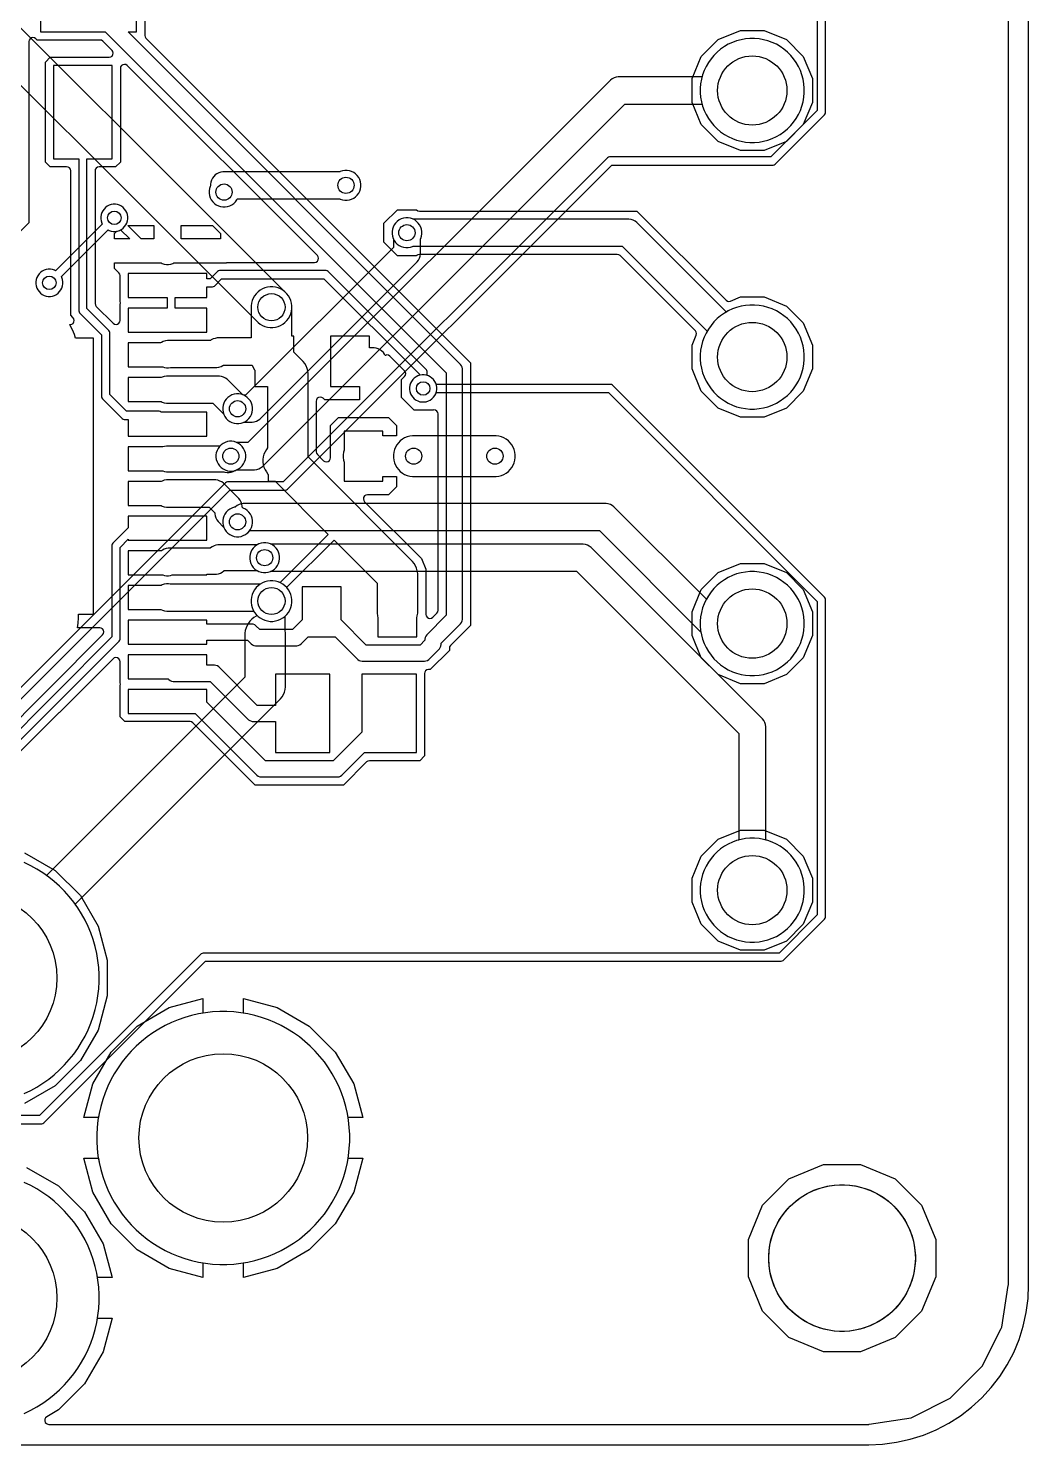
# Model space of a CAD drawing. Header units: millimetres. Extents: x 0 to 65, y 0 to 56.
# Drawn here: x 46.24 to 65, y 0 to 26.57 of the extents above; entities that cross this region are included whole.
import ezdxf

# ---------------------------------------------------------------- set-up
doc = ezdxf.new("R2010")
doc.units = ezdxf.units.MM

msp = doc.modelspace()

# ---------------------------------------------------------------- linework, layer by layer
at = {"layer": '16_copper'}
for points in [[(61.036, 40.812), (61.036, 25.025), (60.166, 24.155), (57.14, 24.155), (57.121, 24.15), (57.103, 24.14), (51.022, 18.059), (49.977, 18.059), (49.958, 18.054), (49.94, 18.044), (39.741, 7.845)], [(39.849, 7.737), (50.019, 17.907), (51.064, 17.907), (51.083, 17.912), (51.101, 17.922), (57.182, 24.003), (60.208, 24.003), (60.227, 24.008), (60.245, 24.018), (61.173, 24.947), (61.183, 24.964), (61.189, 24.984), (61.189, 40.853)], [(43.401, 28.196), (50.548, 21.049), (50.588, 21.019), (50.631, 20.994), (50.677, 20.974), (50.726, 20.962), (50.775, 20.955), (50.825, 20.955), (50.874, 20.962), (50.923, 20.974), (50.969, 20.994), (51.012, 21.019), (51.052, 21.049), (51.087, 21.084), (51.117, 21.124), (51.142, 21.167), (51.162, 21.213), (51.174, 21.262), (51.181, 21.311), (51.181, 21.361), (51.174, 21.41), (51.162, 21.459), (51.142, 21.505), (51.117, 21.548), (51.087, 21.588), (44.227, 28.448)], [(44.837, 6.02), (46.492, 6.02), (46.511, 6.025), (46.529, 6.035), (49.562, 9.068), (60.36, 9.068), (60.38, 9.073), (60.397, 9.083), (61.173, 9.859), (61.183, 9.877), (61.189, 9.896), (61.189, 15.86), (61.183, 15.879), (61.173, 15.896), (57.197, 19.873), (57.179, 19.883), (57.16, 19.888), (53.887, 19.888), (53.88, 19.91), (53.862, 19.945), (53.839, 19.977), (53.81, 20.006), (53.778, 20.029), (53.742, 20.047), (53.704, 20.06), (53.665, 20.066), (53.625, 20.066), (53.585, 20.06), (53.547, 20.047), (53.512, 20.029), (53.479, 20.006), (53.451, 19.977), (53.428, 19.945), (53.409, 19.91), (53.397, 19.871), (53.391, 19.832), (53.391, 19.792), (53.397, 19.753), (53.409, 19.714), (53.428, 19.679), (53.451, 19.647), (53.479, 19.618), (53.512, 19.595), (53.547, 19.577), (53.585, 19.564), (53.625, 19.558), (53.665, 19.558), (53.704, 19.564), (53.742, 19.577), (53.778, 19.595), (53.81, 19.618), (53.839, 19.647), (53.862, 19.679), (53.88, 19.714), (53.887, 19.736), (57.118, 19.736), (61.036, 15.818), (61.036, 9.938), (60.319, 9.22), (49.52, 9.22), (49.501, 9.215), (49.483, 9.205), (46.45, 6.172), (44.796, 6.172)], [(46.165, 6.587), (46.285, 6.645), (46.401, 6.709), (46.514, 6.78), (46.623, 6.857), (46.727, 6.94), (46.826, 7.029), (46.92, 7.123), (47.009, 7.222), (47.092, 7.326), (47.169, 7.434), (47.239, 7.547), (47.304, 7.664), (47.362, 7.783), (47.412, 7.906), (47.456, 8.032), (47.493, 8.16), (47.523, 8.29), (47.545, 8.421), (47.56, 8.553), (47.568, 8.686), (47.568, 8.819), (47.56, 8.952), (47.545, 9.084), (47.523, 9.215), (47.493, 9.345), (47.456, 9.473), (47.412, 9.599), (47.362, 9.722), (47.304, 9.841), (47.239, 9.958), (47.169, 10.071), (47.121, 10.138), (50.971, 13.989), (51.002, 14.029), (51.027, 14.072), (51.046, 14.118), (51.059, 14.166), (51.065, 14.216), (51.065, 15.221), (51.059, 15.27), (51.054, 15.289), (51.054, 15.292), (51.054, 15.539), (51.087, 15.572), (51.117, 15.612), (51.142, 15.655), (51.162, 15.701), (51.174, 15.75), (51.181, 15.799), (51.181, 15.849), (51.174, 15.899), (51.162, 15.947), (51.142, 15.993), (51.117, 16.036), (51.087, 16.076), (51.052, 16.111), (51.012, 16.142), (50.969, 16.167), (50.923, 16.186), (50.874, 16.199), (50.825, 16.205), (50.775, 16.205), (50.726, 16.199), (50.677, 16.186), (50.631, 16.167), (50.588, 16.142), (50.548, 16.111), (50.513, 16.076), (50.483, 16.036), (50.458, 15.993), (50.438, 15.947), (50.426, 15.899), (50.419, 15.849), (50.419, 15.799), (50.426, 15.75), (50.438, 15.701), (50.458, 15.655), (50.483, 15.612), (50.513, 15.572), (50.538, 15.548), (50.515, 15.538), (50.472, 15.513), (50.432, 15.483), (50.397, 15.448), (50.367, 15.408), (50.342, 15.365), (50.323, 15.319), (50.31, 15.27), (50.303, 15.221), (50.303, 14.398), (46.582, 10.677), (46.514, 10.725), (46.401, 10.796), (46.285, 10.86), (46.165, 10.918)], [(46.165, 0.587), (46.285, 0.645), (46.401, 0.709), (46.514, 0.78), (46.623, 0.857), (46.727, 0.94), (46.826, 1.029), (46.92, 1.123), (47.009, 1.222), (47.092, 1.326), (47.169, 1.434), (47.239, 1.547), (47.304, 1.664), (47.362, 1.783), (47.412, 1.906), (47.456, 2.032), (47.493, 2.16), (47.523, 2.29), (47.545, 2.421), (47.56, 2.553), (47.568, 2.686), (47.568, 2.819), (47.56, 2.952), (47.545, 3.084), (47.523, 3.215), (47.493, 3.345), (47.456, 3.473), (47.412, 3.599), (47.362, 3.722), (47.304, 3.841), (47.239, 3.958), (47.169, 4.071), (47.092, 4.179), (47.009, 4.283), (46.92, 4.382), (46.826, 4.476), (46.727, 4.565), (46.623, 4.648), (46.514, 4.725), (46.401, 4.796), (46.285, 4.86), (46.165, 4.918)]]:
    msp.add_lwpolyline(points, dxfattribs=at)
for points in [[(50.561, 18.307), (50.597, 18.325), (50.629, 18.348), (57.428, 25.147), (58.876, 25.147), (58.886, 25.108), (58.915, 25.028), (58.951, 24.95), (58.994, 24.877), (59.043, 24.807), (59.097, 24.742), (59.158, 24.681), (59.223, 24.627), (59.293, 24.578), (59.366, 24.535), (59.444, 24.499), (59.524, 24.47), (59.606, 24.448), (59.69, 24.433), (59.774, 24.426), (59.86, 24.426), (59.944, 24.433), (60.028, 24.448), (60.11, 24.47), (60.19, 24.499), (60.268, 24.535), (60.341, 24.578), (60.411, 24.627), (60.476, 24.681), (60.537, 24.742), (60.591, 24.807), (60.64, 24.877), (60.683, 24.95), (60.719, 25.028), (60.748, 25.108), (60.77, 25.19), (60.785, 25.274), (60.792, 25.358), (60.792, 25.444), (60.785, 25.528), (60.77, 25.612), (60.748, 25.694), (60.719, 25.774), (60.683, 25.852), (60.64, 25.925), (60.591, 25.995), (60.537, 26.06), (60.476, 26.121), (60.411, 26.175), (60.341, 26.224), (60.268, 26.267), (60.19, 26.303), (60.11, 26.332), (60.028, 26.354), (59.944, 26.369), (59.86, 26.376), (59.774, 26.376), (59.69, 26.369), (59.606, 26.354), (59.524, 26.332), (59.444, 26.303), (59.366, 26.267), (59.293, 26.224), (59.223, 26.175), (59.158, 26.121), (59.097, 26.06), (59.043, 25.995), (58.994, 25.925), (58.951, 25.852), (58.915, 25.774), (58.886, 25.694), (58.876, 25.655), (57.303, 25.655), (57.263, 25.649), (57.225, 25.636), (57.19, 25.618), (57.157, 25.595), (50.359, 18.796), (50.155, 18.796), (50.145, 18.801), (50.103, 18.815), (50.06, 18.821), (50.016, 18.821), (49.973, 18.815), (49.931, 18.801), (49.892, 18.781), (49.856, 18.755), (49.825, 18.724), (49.799, 18.688), (49.779, 18.649), (49.765, 18.607), (49.759, 18.564), (49.759, 18.52), (49.765, 18.477), (49.779, 18.435), (49.799, 18.396), (49.825, 18.36), (49.856, 18.329), (49.892, 18.303), (49.931, 18.283), (49.973, 18.269), (50.016, 18.263), (50.06, 18.263), (50.103, 18.269), (50.145, 18.283), (50.155, 18.288), (50.484, 18.288), (50.523, 18.294)], [(49.976, 23.222), (50.018, 23.236), (50.057, 23.256), (50.093, 23.282), (50.124, 23.313), (50.15, 23.349), (50.16, 23.368), (52.08, 23.368), (52.09, 23.363), (52.132, 23.349), (52.175, 23.343), (52.219, 23.343), (52.262, 23.349), (52.304, 23.363), (52.343, 23.383), (52.379, 23.409), (52.41, 23.44), (52.436, 23.476), (52.456, 23.515), (52.47, 23.557), (52.476, 23.6), (52.476, 23.644), (52.47, 23.687), (52.456, 23.729), (52.436, 23.768), (52.41, 23.804), (52.379, 23.835), (52.343, 23.861), (52.304, 23.881), (52.262, 23.895), (52.219, 23.901), (52.175, 23.901), (52.132, 23.895), (52.09, 23.881), (52.08, 23.876), (49.891, 23.876), (49.852, 23.87), (49.813, 23.857), (49.778, 23.839), (49.746, 23.816), (49.717, 23.787), (49.694, 23.755), (49.676, 23.72), (49.663, 23.681), (49.657, 23.642), (49.657, 23.612), (49.652, 23.602), (49.638, 23.56), (49.632, 23.517), (49.632, 23.473), (49.638, 23.43), (49.652, 23.388), (49.672, 23.349), (49.698, 23.313), (49.729, 23.282), (49.765, 23.256), (49.804, 23.236), (49.846, 23.222), (49.889, 23.216), (49.933, 23.216)], [(46.694, 21.545), (46.732, 21.558), (46.768, 21.576), (46.8, 21.599), (46.828, 21.628), (46.852, 21.66), (46.87, 21.696), (46.882, 21.734), (46.888, 21.773), (46.888, 21.813), (46.882, 21.853), (46.87, 21.891), (46.86, 21.911), (47.736, 22.787), (47.756, 22.777), (47.794, 22.765), (47.834, 22.758), (47.874, 22.758), (47.913, 22.765), (47.951, 22.777), (47.987, 22.795), (48.019, 22.819), (48.047, 22.847), (48.071, 22.879), (48.089, 22.915), (48.101, 22.953), (48.108, 22.992), (48.108, 23.032), (48.101, 23.072), (48.089, 23.11), (48.071, 23.146), (48.047, 23.178), (48.019, 23.206), (47.987, 23.23), (47.951, 23.248), (47.913, 23.26), (47.874, 23.266), (47.834, 23.266), (47.794, 23.26), (47.756, 23.248), (47.72, 23.23), (47.688, 23.206), (47.66, 23.178), (47.636, 23.146), (47.618, 23.11), (47.606, 23.072), (47.6, 23.032), (47.6, 22.992), (47.606, 22.953), (47.618, 22.915), (47.628, 22.895), (46.752, 22.018), (46.732, 22.029), (46.694, 22.041), (46.654, 22.047), (46.614, 22.047), (46.575, 22.041), (46.537, 22.029), (46.501, 22.01), (46.469, 21.987), (46.441, 21.959), (46.417, 21.926), (46.399, 21.891), (46.387, 21.853), (46.38, 21.813), (46.38, 21.773), (46.387, 21.734), (46.399, 21.696), (46.417, 21.66), (46.441, 21.628), (46.469, 21.599), (46.501, 21.576), (46.537, 21.558), (46.575, 21.545), (46.614, 21.539), (46.654, 21.539)], [(50.517, 19.196), (50.552, 19.214), (50.584, 19.237), (53.534, 22.187), (53.557, 22.219), (53.575, 22.254), (53.588, 22.293), (53.594, 22.332), (53.594, 22.616), (53.599, 22.626), (53.613, 22.668), (53.619, 22.711), (53.619, 22.755), (53.613, 22.798), (53.599, 22.84), (53.579, 22.879), (53.553, 22.915), (53.522, 22.946), (53.486, 22.972), (53.447, 22.992), (53.405, 23.006), (53.362, 23.012), (53.318, 23.012), (53.275, 23.006), (53.233, 22.992), (53.194, 22.972), (53.158, 22.946), (53.127, 22.915), (53.101, 22.879), (53.081, 22.84), (53.067, 22.798), (53.061, 22.755), (53.061, 22.711), (53.067, 22.668), (53.081, 22.626), (53.086, 22.616), (53.086, 22.457), (50.314, 19.685), (50.282, 19.685), (50.272, 19.69), (50.23, 19.704), (50.187, 19.71), (50.143, 19.71), (50.1, 19.704), (50.058, 19.69), (50.019, 19.67), (49.983, 19.644), (49.952, 19.613), (49.926, 19.577), (49.906, 19.538), (49.892, 19.496), (49.886, 19.453), (49.886, 19.409), (49.892, 19.366), (49.906, 19.324), (49.926, 19.285), (49.952, 19.249), (49.983, 19.218), (50.019, 19.192), (50.058, 19.172), (50.1, 19.158), (50.143, 19.152), (50.187, 19.152), (50.23, 19.158), (50.272, 19.172), (50.282, 19.177), (50.439, 19.177), (50.478, 19.183)], [(59.944, 19.433), (60.028, 19.448), (60.11, 19.47), (60.19, 19.499), (60.268, 19.535), (60.341, 19.578), (60.411, 19.627), (60.476, 19.681), (60.537, 19.742), (60.591, 19.807), (60.64, 19.877), (60.683, 19.95), (60.719, 20.028), (60.748, 20.108), (60.77, 20.19), (60.785, 20.274), (60.792, 20.358), (60.792, 20.444), (60.785, 20.528), (60.77, 20.612), (60.748, 20.694), (60.719, 20.774), (60.683, 20.852), (60.64, 20.925), (60.591, 20.995), (60.537, 21.06), (60.476, 21.121), (60.411, 21.175), (60.341, 21.224), (60.268, 21.267), (60.19, 21.303), (60.11, 21.332), (60.028, 21.354), (59.944, 21.369), (59.86, 21.376), (59.774, 21.376), (59.69, 21.369), (59.606, 21.354), (59.524, 21.332), (59.444, 21.303), (59.366, 21.267), (59.293, 21.224), (59.223, 21.175), (59.158, 21.121), (59.097, 21.06), (59.043, 20.995), (58.994, 20.925), (58.951, 20.852), (58.915, 20.774), (58.886, 20.694), (58.864, 20.612), (58.849, 20.528), (58.842, 20.444), (58.842, 20.358), (58.849, 20.274), (58.864, 20.19), (58.886, 20.108), (58.915, 20.028), (58.951, 19.95), (58.994, 19.877), (59.043, 19.807), (59.097, 19.742), (59.158, 19.681), (59.223, 19.627), (59.293, 19.578), (59.366, 19.535), (59.444, 19.499), (59.524, 19.47), (59.606, 19.448), (59.69, 19.433), (59.774, 19.426), (59.86, 19.426)], [(55.065, 18.168), (55.114, 18.18), (55.16, 18.2), (55.203, 18.225), (55.243, 18.255), (55.278, 18.29), (55.308, 18.33), (55.333, 18.373), (55.353, 18.419), (55.365, 18.468), (55.372, 18.517), (55.372, 18.567), (55.365, 18.616), (55.353, 18.665), (55.333, 18.711), (55.308, 18.754), (55.278, 18.794), (55.243, 18.829), (55.203, 18.859), (55.16, 18.884), (55.114, 18.904), (55.065, 18.916), (55.016, 18.923), (53.442, 18.923), (53.393, 18.916), (53.344, 18.904), (53.298, 18.884), (53.255, 18.859), (53.215, 18.829), (53.18, 18.794), (53.15, 18.754), (53.125, 18.711), (53.105, 18.665), (53.093, 18.616), (53.086, 18.567), (53.086, 18.517), (53.093, 18.468), (53.105, 18.419), (53.125, 18.373), (53.15, 18.33), (53.18, 18.29), (53.215, 18.255), (53.255, 18.225), (53.298, 18.2), (53.344, 18.18), (53.393, 18.168), (53.442, 18.161), (55.016, 18.161)], [(57.19, 17.616), (57.155, 17.634), (57.116, 17.647), (57.077, 17.653), (50.272, 17.653), (50.233, 17.647), (50.194, 17.634), (50.159, 17.616), (50.127, 17.593), (50.12, 17.586), (50.1, 17.583), (50.058, 17.569), (50.019, 17.549), (49.983, 17.523), (49.952, 17.492), (49.926, 17.457), (49.906, 17.417), (49.892, 17.376), (49.886, 17.332), (49.886, 17.288), (49.892, 17.245), (49.906, 17.203), (49.926, 17.164), (49.952, 17.128), (49.983, 17.097), (50.019, 17.071), (50.058, 17.051), (50.1, 17.038), (50.143, 17.031), (50.187, 17.031), (50.23, 17.038), (50.272, 17.051), (50.311, 17.071), (50.347, 17.097), (50.361, 17.111), (50.369, 17.116), (50.397, 17.145), (56.952, 17.145), (58.855, 15.242), (58.864, 15.19), (58.886, 15.108), (58.915, 15.028), (58.951, 14.95), (58.994, 14.877), (59.043, 14.807), (59.097, 14.742), (59.158, 14.681), (59.223, 14.627), (59.293, 14.578), (59.366, 14.535), (59.444, 14.499), (59.524, 14.47), (59.606, 14.448), (59.69, 14.433), (59.774, 14.426), (59.86, 14.426), (59.944, 14.433), (60.028, 14.448), (60.11, 14.47), (60.19, 14.499), (60.268, 14.535), (60.341, 14.578), (60.411, 14.627), (60.476, 14.681), (60.537, 14.742), (60.591, 14.807), (60.64, 14.877), (60.683, 14.95), (60.719, 15.028), (60.748, 15.108), (60.77, 15.19), (60.785, 15.274), (60.792, 15.358), (60.792, 15.444), (60.785, 15.528), (60.77, 15.612), (60.748, 15.694), (60.719, 15.774), (60.683, 15.852), (60.64, 15.925), (60.591, 15.995), (60.537, 16.06), (60.476, 16.121), (60.411, 16.175), (60.341, 16.224), (60.268, 16.267), (60.19, 16.303), (60.11, 16.332), (60.028, 16.354), (59.944, 16.369), (59.86, 16.376), (59.774, 16.376), (59.69, 16.369), (59.606, 16.354), (59.524, 16.332), (59.444, 16.303), (59.366, 16.267), (59.293, 16.224), (59.223, 16.175), (59.158, 16.121), (59.097, 16.06), (59.043, 15.995), (58.994, 15.925), (58.956, 15.859), (57.222, 17.593)], [(60.065, 13.507), (60.052, 13.545), (60.034, 13.581), (60.011, 13.613), (56.793, 16.831), (56.761, 16.854), (56.725, 16.872), (56.687, 16.885), (56.647, 16.891), (50.79, 16.891), (50.78, 16.896), (50.738, 16.91), (50.695, 16.916), (50.651, 16.916), (50.608, 16.91), (50.566, 16.896), (50.527, 16.876), (50.491, 16.85), (50.46, 16.819), (50.434, 16.783), (50.414, 16.744), (50.4, 16.702), (50.394, 16.659), (50.394, 16.615), (50.4, 16.572), (50.414, 16.53), (50.434, 16.491), (50.46, 16.455), (50.491, 16.424), (50.527, 16.398), (50.566, 16.378), (50.608, 16.364), (50.651, 16.358), (50.695, 16.358), (50.738, 16.364), (50.78, 16.378), (50.79, 16.383), (56.522, 16.383), (59.563, 13.342), (59.563, 11.342), (59.524, 11.332), (59.444, 11.303), (59.366, 11.267), (59.293, 11.224), (59.223, 11.175), (59.158, 11.121), (59.097, 11.06), (59.043, 10.995), (58.994, 10.925), (58.951, 10.852), (58.915, 10.774), (58.886, 10.694), (58.864, 10.612), (58.849, 10.528), (58.842, 10.444), (58.842, 10.358), (58.849, 10.274), (58.864, 10.19), (58.886, 10.108), (58.915, 10.028), (58.951, 9.95), (58.994, 9.877), (59.043, 9.807), (59.097, 9.742), (59.158, 9.681), (59.223, 9.627), (59.293, 9.578), (59.366, 9.535), (59.444, 9.499), (59.524, 9.47), (59.606, 9.448), (59.69, 9.433), (59.774, 9.426), (59.86, 9.426), (59.944, 9.433), (60.028, 9.448), (60.11, 9.47), (60.19, 9.499), (60.268, 9.535), (60.341, 9.578), (60.411, 9.627), (60.476, 9.681), (60.537, 9.742), (60.591, 9.807), (60.64, 9.877), (60.683, 9.95), (60.719, 10.028), (60.748, 10.108), (60.77, 10.19), (60.785, 10.274), (60.792, 10.358), (60.792, 10.444), (60.785, 10.528), (60.77, 10.612), (60.748, 10.694), (60.719, 10.774), (60.683, 10.852), (60.64, 10.925), (60.591, 10.995), (60.537, 11.06), (60.476, 11.121), (60.411, 11.175), (60.341, 11.224), (60.268, 11.267), (60.19, 11.303), (60.11, 11.332), (60.071, 11.342), (60.071, 13.467)], [(50.095, 3.388), (50.228, 3.403), (50.359, 3.426), (50.489, 3.455), (50.616, 3.492), (50.742, 3.536), (50.865, 3.587), (50.985, 3.645), (51.101, 3.709), (51.214, 3.78), (51.323, 3.857), (51.427, 3.94), (51.526, 4.029), (51.62, 4.123), (51.709, 4.222), (51.792, 4.326), (51.869, 4.434), (51.939, 4.547), (52.004, 4.664), (52.062, 4.783), (52.112, 4.906), (52.156, 5.032), (52.193, 5.16), (52.223, 5.29), (52.245, 5.421), (52.26, 5.553), (52.268, 5.686), (52.268, 5.819), (52.26, 5.952), (52.245, 6.084), (52.223, 6.215), (52.193, 6.345), (52.156, 6.473), (52.112, 6.599), (52.062, 6.722), (52.004, 6.841), (51.939, 6.958), (51.869, 7.071), (51.792, 7.179), (51.709, 7.283), (51.62, 7.382), (51.526, 7.476), (51.427, 7.565), (51.323, 7.648), (51.214, 7.725), (51.101, 7.796), (50.985, 7.86), (50.865, 7.918), (50.742, 7.969), (50.616, 8.013), (50.489, 8.05), (50.359, 8.079), (50.228, 8.102), (50.095, 8.117), (49.963, 8.124), (49.829, 8.124), (49.697, 8.117), (49.564, 8.102), (49.433, 8.079), (49.303, 8.05), (49.176, 8.013), (49.05, 7.969), (48.927, 7.918), (48.807, 7.86), (48.691, 7.796), (48.578, 7.725), (48.469, 7.648), (48.365, 7.565), (48.266, 7.476), (48.172, 7.382), (48.083, 7.283), (48, 7.179), (47.923, 7.071), (47.853, 6.958), (47.788, 6.841), (47.73, 6.722), (47.68, 6.599), (47.636, 6.473), (47.599, 6.345), (47.569, 6.215), (47.547, 6.084), (47.532, 5.952), (47.525, 5.819), (47.525, 5.686), (47.532, 5.553), (47.547, 5.421), (47.569, 5.29), (47.599, 5.16), (47.636, 5.032), (47.68, 4.906), (47.73, 4.783), (47.788, 4.664), (47.853, 4.547), (47.923, 4.434), (48, 4.326), (48.083, 4.222), (48.172, 4.123), (48.266, 4.029), (48.365, 3.94), (48.469, 3.857), (48.578, 3.78), (48.691, 3.709), (48.807, 3.645), (48.927, 3.587), (49.05, 3.536), (49.176, 3.492), (49.303, 3.455), (49.433, 3.426), (49.564, 3.403), (49.697, 3.388), (49.829, 3.381), (49.963, 3.381)]]:
    msp.add_lwpolyline(points, close=True, dxfattribs=at)
at = {"layer": '1_copper'}
for points in [[(46.165, 0.587), (46.285, 0.645), (46.401, 0.709), (46.514, 0.78), (46.623, 0.857), (46.727, 0.94), (46.826, 1.029), (46.92, 1.123), (47.009, 1.222), (47.092, 1.326), (47.169, 1.434), (47.239, 1.547), (47.304, 1.664), (47.362, 1.783), (47.412, 1.906), (47.456, 2.032), (47.493, 2.16), (47.523, 2.29), (47.537, 2.372), (47.812, 2.372), (47.643, 1.739), (47.297, 1.14), (46.808, 0.652), (46.586, 0.523), (46.563, 0.503), (46.55, 0.476), (46.549, 0.445), (46.559, 0.417), (46.58, 0.395), (46.608, 0.383), (46.624, 0.381), (62, 0.381), (62.012, 0.382), (62.798, 0.506), (62.82, 0.514), (63.529, 0.875), (63.549, 0.889), (64.111, 1.451), (64.125, 1.471), (64.486, 2.18), (64.494, 2.202), (64.618, 2.988), (64.619, 3), (64.619, 53)], [(48.423, 27.613), (48.423, 26.435), (48.429, 26.405), (48.446, 26.381), (54.534, 20.293), (54.534, 15.368), (54.158, 14.992), (54.141, 14.967), (54.136, 14.938), (54.136, 14.898), (53.779, 14.541), (53.746, 14.541), (53.716, 14.535), (53.691, 14.518), (53.675, 14.493), (53.669, 14.465), (53.669, 12.918), (53.58, 12.829), (52.638, 12.829), (52.609, 12.823), (52.584, 12.806), (52.15, 12.371), (50.497, 12.371), (49.328, 13.541), (49.302, 13.558), (49.274, 13.564), (48.05, 13.564), (47.961, 13.653), (47.961, 14.239), (47.966, 14.267), (47.961, 14.291), (47.961, 14.687), (47.955, 14.717), (47.937, 14.742), (47.912, 14.758), (47.882, 14.764), (47.852, 14.757), (47.831, 14.741), (45.815, 12.725)], [(46.471, 27.55), (46.471, 26.5), (47.68, 26.5), (54.077, 20.104), (54.077, 15.557), (53.712, 15.193), (53.696, 15.168), (53.684, 15.14), (53.678, 15.111), (53.678, 15.088), (53.589, 14.999), (52.579, 14.999), (52.106, 15.472), (52.106, 16.091), (51.376, 16.091), (51.376, 15.472), (51.195, 15.291), (50.579, 15.291), (50.51, 15.359), (50.486, 15.376), (50.458, 15.388), (50.428, 15.393), (49.588, 15.393), (49.588, 15.466), (48.113, 15.466), (48.113, 15.016), (49.588, 15.016), (49.588, 15.089), (50.35, 15.089), (50.419, 15.02), (50.444, 15.003), (50.471, 14.992), (50.501, 14.986), (51.273, 14.986), (51.303, 14.992), (51.331, 15.003), (51.356, 15.02), (51.487, 15.151), (51.995, 15.151), (52.419, 14.728), (52.444, 14.711), (52.471, 14.7), (52.501, 14.694), (53.667, 14.694), (53.697, 14.7), (53.724, 14.711), (53.749, 14.728), (53.949, 14.928), (53.966, 14.953), (53.977, 14.98), (53.983, 15.01), (53.983, 15.033), (54.347, 15.397), (54.364, 15.422), (54.376, 15.45), (54.381, 15.479), (54.381, 20.182), (54.376, 20.211), (54.364, 20.239), (54.347, 20.264), (48.112, 26.5), (48.271, 26.5), (48.271, 27.55)], [(45.648, 13.205), (47.633, 15.191), (47.65, 15.216), (47.656, 15.245), (47.656, 15.246), (47.65, 15.276), (47.633, 15.301), (47.607, 15.317), (47.58, 15.322), (47.161, 15.322), (47.175, 15.41), (47.183, 15.51), (47.183, 15.576), (47.463, 15.576), (47.463, 20.756), (47.126, 20.756), (47.105, 20.821), (47.067, 20.914), (47.021, 21.003), (47.017, 21.01), (47.025, 21.01), (47.054, 21.016), (47.079, 21.033), (47.096, 21.059), (47.101, 21.089), (47.094, 21.118), (47.078, 21.14), (47.035, 21.184), (47.035, 23.893), (47.029, 23.923), (47.012, 23.948), (46.986, 23.964), (46.959, 23.969), (46.65, 23.969), (46.561, 24.058), (46.561, 25.935), (46.65, 26.024), (47.757, 26.024), (47.787, 26.03), (47.812, 26.047), (47.828, 26.073), (47.833, 26.103), (47.826, 26.132), (47.811, 26.154), (47.64, 26.325), (47.614, 26.342), (47.586, 26.348), (46.408, 26.348), (46.383, 26.372), (46.358, 26.389), (46.328, 26.394), (46.299, 26.388), (46.274, 26.37), (46.258, 26.344), (46.253, 26.318), (46.253, 22.918), (44.476, 21.14)], [(45.767, 12.893), (47.945, 15.072), (47.955, 15.089), (47.961, 15.108), (47.961, 16.829), (48.113, 16.982), (48.113, 16.966), (49.588, 16.966), (49.588, 17.416), (48.113, 17.416), (48.113, 17.197), (47.823, 16.907), (47.813, 16.89), (47.808, 16.871), (47.808, 15.15), (45.688, 13.03)], [(46.165, 6.587), (46.285, 6.645), (46.401, 6.709), (46.514, 6.78), (46.623, 6.857), (46.727, 6.94), (46.826, 7.029), (46.92, 7.123), (47.009, 7.222), (47.092, 7.326), (47.169, 7.434), (47.239, 7.547), (47.304, 7.664), (47.362, 7.783), (47.412, 7.906), (47.456, 8.032), (47.493, 8.16), (47.523, 8.29), (47.545, 8.421), (47.56, 8.553), (47.568, 8.686), (47.568, 8.819), (47.56, 8.952), (47.545, 9.084), (47.523, 9.215), (47.493, 9.345), (47.456, 9.473), (47.412, 9.599), (47.362, 9.722), (47.304, 9.841), (47.239, 9.958), (47.169, 10.071), (47.092, 10.179), (47.009, 10.283), (46.92, 10.382), (46.826, 10.476), (46.727, 10.565), (46.623, 10.648), (46.514, 10.725), (46.401, 10.796), (46.285, 10.86), (46.165, 10.918)], [(46.17, 11.104), (46.746, 10.772), (47.216, 10.302), (47.548, 9.727), (47.72, 9.085), (47.72, 8.42), (47.548, 7.778), (47.216, 7.203), (46.746, 6.733), (46.17, 6.401)], [(46.209, 5.199), (46.808, 4.853), (47.297, 4.365), (47.643, 3.766), (47.812, 3.134), (47.537, 3.134), (47.523, 3.215), (47.493, 3.345), (47.456, 3.473), (47.412, 3.599), (47.362, 3.722), (47.304, 3.841), (47.239, 3.958), (47.169, 4.071), (47.092, 4.179), (47.009, 4.283), (46.92, 4.382), (46.826, 4.476), (46.727, 4.565), (46.623, 4.648), (46.514, 4.725), (46.401, 4.796), (46.285, 4.86), (46.165, 4.918)]]:
    msp.add_lwpolyline(points, dxfattribs=at)
for points in [[(59.593, 24.274), (59.178, 24.445), (58.861, 24.762), (58.69, 25.177), (58.69, 25.625), (58.861, 26.04), (59.178, 26.357), (59.593, 26.528), (60.041, 26.528), (60.456, 26.357), (60.773, 26.04), (60.944, 25.625), (60.944, 25.177), (60.773, 24.762), (60.456, 24.445), (60.041, 24.274)], [(59.944, 24.433), (60.028, 24.448), (60.11, 24.47), (60.19, 24.499), (60.268, 24.535), (60.341, 24.578), (60.411, 24.627), (60.476, 24.681), (60.537, 24.742), (60.591, 24.807), (60.64, 24.877), (60.683, 24.95), (60.719, 25.028), (60.748, 25.108), (60.77, 25.19), (60.785, 25.274), (60.792, 25.358), (60.792, 25.444), (60.785, 25.528), (60.77, 25.612), (60.748, 25.694), (60.719, 25.774), (60.683, 25.852), (60.64, 25.925), (60.591, 25.995), (60.537, 26.06), (60.476, 26.121), (60.411, 26.175), (60.341, 26.224), (60.268, 26.267), (60.19, 26.303), (60.11, 26.332), (60.028, 26.354), (59.944, 26.369), (59.86, 26.376), (59.774, 26.376), (59.69, 26.369), (59.606, 26.354), (59.524, 26.332), (59.444, 26.303), (59.366, 26.267), (59.293, 26.224), (59.223, 26.175), (59.158, 26.121), (59.097, 26.06), (59.043, 25.995), (58.994, 25.925), (58.951, 25.852), (58.915, 25.774), (58.886, 25.694), (58.864, 25.612), (58.849, 25.528), (58.842, 25.444), (58.842, 25.358), (58.849, 25.274), (58.864, 25.19), (58.886, 25.108), (58.915, 25.028), (58.951, 24.95), (58.994, 24.877), (59.043, 24.807), (59.097, 24.742), (59.158, 24.681), (59.223, 24.627), (59.293, 24.578), (59.366, 24.535), (59.444, 24.499), (59.524, 24.47), (59.606, 24.448), (59.69, 24.433), (59.774, 24.426), (59.86, 24.426)], [(47.767, 19.696), (47.767, 20.861), (47.762, 20.88), (47.752, 20.897), (47.34, 21.31), (47.34, 24.122), (47.813, 24.122), (47.813, 25.872), (46.713, 25.872), (46.713, 24.122), (47.187, 24.122), (47.187, 21.268), (47.192, 21.249), (47.202, 21.232), (47.615, 20.819), (47.615, 19.655), (47.62, 19.635), (47.63, 19.618), (48.001, 19.247), (48.018, 19.237), (48.037, 19.232), (48.113, 19.232), (48.113, 18.916), (49.588, 18.916), (49.588, 19.366), (48.733, 19.366), (48.73, 19.369), (48.713, 19.379), (48.693, 19.385), (48.079, 19.385)], [(48.753, 22.156), (48.791, 22.143), (48.831, 22.137), (48.87, 22.137), (48.91, 22.143), (48.948, 22.156), (48.968, 22.166), (49.955, 22.166), (49.955, 22.174), (51.607, 22.174), (51.637, 22.18), (51.662, 22.197), (51.678, 22.223), (51.683, 22.253), (51.676, 22.282), (51.661, 22.304), (48.096, 25.869), (48.071, 25.886), (48.041, 25.891), (48.011, 25.885), (47.986, 25.867), (47.97, 25.842), (47.966, 25.815), (47.966, 24.058), (47.877, 23.969), (47.568, 23.969), (47.538, 23.963), (47.513, 23.946), (47.497, 23.92), (47.492, 23.893), (47.492, 21.405), (47.498, 21.375), (47.514, 21.351), (47.831, 21.035), (47.856, 21.018), (47.886, 21.012), (47.915, 21.019), (47.94, 21.036), (47.956, 21.062), (47.961, 21.088), (47.961, 21.389), (47.966, 21.417), (47.961, 21.441), (47.961, 21.928), (47.955, 21.957), (47.938, 21.982), (47.859, 22.061), (47.859, 22.166), (48.733, 22.166)], [(59.593, 19.274), (59.178, 19.445), (58.861, 19.762), (58.69, 20.177), (58.69, 20.625), (58.766, 20.81), (58.772, 20.84), (58.766, 20.87), (58.75, 20.893), (57.339, 22.304), (57.314, 22.321), (57.285, 22.327), (53.576, 22.327), (53.546, 22.321), (53.522, 22.304), (53.519, 22.301), (53.161, 22.301), (52.908, 22.554), (52.908, 22.912), (53.161, 23.165), (53.519, 23.165), (53.522, 23.162), (53.547, 23.145), (53.576, 23.139), (57.653, 23.139), (59.325, 21.468), (59.35, 21.451), (59.38, 21.446), (59.408, 21.452), (59.593, 21.528), (60.041, 21.528), (60.456, 21.357), (60.773, 21.04), (60.944, 20.625), (60.944, 20.177), (60.773, 19.762), (60.456, 19.445), (60.041, 19.274)], [(48.358, 22.616), (48.104, 22.87), (48.596, 22.87), (48.596, 22.616)], [(49.105, 22.616), (49.105, 22.87), (49.693, 22.87), (49.842, 22.721), (49.842, 22.616)], [(57.618, 22.95), (57.583, 22.968), (57.544, 22.981), (57.505, 22.987), (53.457, 22.987), (53.447, 22.992), (53.405, 23.006), (53.362, 23.012), (53.318, 23.012), (53.275, 23.006), (53.233, 22.992), (53.194, 22.972), (53.158, 22.946), (53.127, 22.915), (53.101, 22.879), (53.081, 22.84), (53.067, 22.798), (53.061, 22.755), (53.061, 22.711), (53.067, 22.668), (53.081, 22.626), (53.101, 22.587), (53.127, 22.551), (53.158, 22.52), (53.194, 22.494), (53.233, 22.474), (53.275, 22.46), (53.318, 22.454), (53.362, 22.454), (53.405, 22.46), (53.447, 22.474), (53.457, 22.479), (57.38, 22.479), (58.972, 20.887), (58.951, 20.852), (58.915, 20.774), (58.886, 20.694), (58.864, 20.612), (58.849, 20.528), (58.842, 20.444), (58.842, 20.358), (58.849, 20.274), (58.864, 20.19), (58.886, 20.108), (58.915, 20.028), (58.951, 19.95), (58.994, 19.877), (59.043, 19.807), (59.097, 19.742), (59.158, 19.681), (59.223, 19.627), (59.293, 19.578), (59.366, 19.535), (59.444, 19.499), (59.524, 19.47), (59.606, 19.448), (59.69, 19.433), (59.774, 19.426), (59.86, 19.426), (59.944, 19.433), (60.028, 19.448), (60.11, 19.47), (60.19, 19.499), (60.268, 19.535), (60.341, 19.578), (60.411, 19.627), (60.476, 19.681), (60.537, 19.742), (60.591, 19.807), (60.64, 19.877), (60.683, 19.95), (60.719, 20.028), (60.748, 20.108), (60.77, 20.19), (60.785, 20.274), (60.792, 20.358), (60.792, 20.444), (60.785, 20.528), (60.77, 20.612), (60.748, 20.694), (60.719, 20.774), (60.683, 20.852), (60.64, 20.925), (60.591, 20.995), (60.537, 21.06), (60.476, 21.121), (60.411, 21.175), (60.341, 21.224), (60.268, 21.267), (60.19, 21.303), (60.11, 21.332), (60.028, 21.354), (59.944, 21.369), (59.86, 21.376), (59.774, 21.376), (59.69, 21.369), (59.606, 21.354), (59.524, 21.332), (59.444, 21.303), (59.366, 21.267), (59.331, 21.246), (57.65, 22.927)], [(47.859, 22.616), (47.859, 22.721), (47.9, 22.763), (47.913, 22.765), (47.951, 22.777), (47.971, 22.787), (48.142, 22.616)], [(53.716, 20.146), (53.706, 20.164), (51.863, 22.007), (51.845, 22.017), (51.826, 22.022), (49.825, 22.022), (49.805, 22.017), (49.788, 22.007), (49.651, 21.869), (49.588, 21.869), (49.588, 21.966), (48.113, 21.966), (48.113, 21.516), (48.844, 21.516), (48.844, 21.316), (48.113, 21.316), (48.113, 20.866), (49.588, 20.866), (49.588, 21.316), (48.997, 21.316), (48.997, 21.516), (49.588, 21.516), (49.588, 21.717), (49.692, 21.717), (49.712, 21.722), (49.729, 21.732), (49.866, 21.869), (51.784, 21.869), (53.569, 20.085), (53.569, 20.054), (53.547, 20.047), (53.512, 20.029), (53.479, 20.006), (53.451, 19.977), (53.428, 19.945), (53.409, 19.91), (53.397, 19.871), (53.391, 19.832), (53.391, 19.792), (53.397, 19.753), (53.409, 19.714), (53.428, 19.679), (53.451, 19.647), (53.479, 19.618), (53.512, 19.595), (53.547, 19.577), (53.585, 19.564), (53.625, 19.558), (53.665, 19.558), (53.704, 19.564), (53.742, 19.577), (53.778, 19.595), (53.81, 19.618), (53.839, 19.647), (53.862, 19.679), (53.88, 19.714), (53.893, 19.753), (53.899, 19.792), (53.899, 19.832), (53.893, 19.871), (53.88, 19.91), (53.862, 19.945), (53.839, 19.977), (53.81, 20.006), (53.778, 20.029), (53.742, 20.047), (53.721, 20.054), (53.721, 20.127)], [(53.535, 16.392), (53.523, 16.44), (53.503, 16.487), (53.478, 16.53), (53.448, 16.569), (51.487, 18.53), (51.487, 20.091), (51.48, 20.14), (51.468, 20.189), (51.448, 20.235), (51.423, 20.278), (51.393, 20.318), (51.217, 20.494), (51.217, 20.79), (51.181, 20.79), (51.181, 21.361), (51.174, 21.41), (51.162, 21.459), (51.142, 21.505), (51.117, 21.548), (51.087, 21.588), (51.052, 21.623), (51.012, 21.653), (50.969, 21.678), (50.923, 21.698), (50.874, 21.71), (50.825, 21.717), (50.775, 21.717), (50.726, 21.71), (50.677, 21.698), (50.631, 21.678), (50.588, 21.653), (50.548, 21.623), (50.513, 21.588), (50.483, 21.548), (50.458, 21.505), (50.438, 21.459), (50.426, 21.41), (50.419, 21.361), (50.419, 20.759), (49.781, 20.759), (49.742, 20.752), (49.704, 20.74), (49.668, 20.722), (49.657, 20.714), (48.849, 20.714), (48.81, 20.707), (48.772, 20.695), (48.736, 20.677), (48.721, 20.666), (48.113, 20.666), (48.113, 20.216), (48.762, 20.216), (48.794, 20.206), (48.832, 20.2), (48.869, 20.2), (48.907, 20.206), (49.776, 20.206), (49.816, 20.212), (49.854, 20.224), (49.889, 20.242), (49.901, 20.251), (50.438, 20.251), (50.438, 20.249), (50.458, 20.203), (50.483, 20.16), (50.487, 20.154), (50.487, 19.85), (50.725, 19.85), (50.725, 18.697), (50.704, 18.669), (50.679, 18.626), (50.66, 18.58), (50.647, 18.532), (50.64, 18.482), (50.64, 18.432), (50.647, 18.383), (50.66, 18.335), (50.679, 18.288), (50.704, 18.245), (50.734, 18.206), (50.741, 18.199), (50.741, 18.072), (50.868, 18.072), (51.866, 17.074), (50.962, 16.17), (50.923, 16.186), (50.874, 16.199), (50.825, 16.205), (50.775, 16.205), (50.726, 16.199), (50.677, 16.186), (50.631, 16.167), (50.588, 16.142), (50.586, 16.14), (48.901, 16.14), (48.87, 16.145), (48.831, 16.145), (48.791, 16.139), (48.753, 16.126), (48.733, 16.116), (48.113, 16.116), (48.113, 15.666), (48.728, 15.666), (48.758, 15.651), (48.796, 15.638), (48.835, 15.632), (50.471, 15.632), (50.483, 15.612), (50.513, 15.572), (50.548, 15.537), (50.588, 15.507), (50.631, 15.482), (50.677, 15.463), (50.726, 15.45), (50.775, 15.443), (50.825, 15.443), (50.874, 15.45), (50.923, 15.463), (50.969, 15.482), (51.012, 15.507), (51.052, 15.537), (51.087, 15.572), (51.117, 15.612), (51.142, 15.655), (51.162, 15.701), (51.174, 15.75), (51.181, 15.799), (51.181, 15.849), (51.174, 15.899), (51.162, 15.947), (51.142, 15.993), (51.117, 16.036), (51.087, 16.076), (51.085, 16.078), (51.974, 16.966), (52.78, 16.16), (52.78, 15.596), (52.787, 15.547), (52.796, 15.511), (52.796, 15.151), (53.526, 15.151), (53.526, 15.511), (53.535, 15.547), (53.542, 15.596), (53.542, 16.343)], [(52.637, 20.79), (51.907, 20.79), (51.907, 19.85), (52.451, 19.85), (52.451, 19.596), (51.802, 19.596), (51.769, 19.628), (51.744, 19.645), (51.714, 19.651), (51.685, 19.644), (51.66, 19.627), (51.644, 19.601), (51.639, 19.574), (51.639, 18.625), (51.645, 18.595), (51.662, 18.571), (51.777, 18.456), (51.802, 18.439), (51.832, 18.434), (51.862, 18.44), (51.886, 18.458), (51.902, 18.484), (51.907, 18.51), (51.907, 19.117), (52.056, 19.266), (52.996, 19.266), (53.145, 19.117), (53.145, 18.923), (52.891, 18.923), (52.891, 19.012), (52.161, 19.012), (52.161, 18.652), (52.152, 18.616), (52.145, 18.567), (52.145, 18.517), (52.152, 18.468), (52.161, 18.432), (52.161, 18.072), (52.891, 18.072), (52.891, 18.161), (53.145, 18.161), (53.145, 17.967), (52.996, 17.818), (52.599, 17.818), (52.569, 17.812), (52.544, 17.795), (52.528, 17.769), (52.523, 17.739), (52.53, 17.71), (52.545, 17.688), (53.613, 16.62), (53.694, 16.424), (53.694, 15.574), (53.7, 15.545), (53.718, 15.52), (53.743, 15.503), (53.773, 15.498), (53.803, 15.505), (53.824, 15.521), (53.902, 15.598), (53.919, 15.623), (53.924, 15.652), (53.924, 19.333), (53.918, 19.362), (53.901, 19.387), (53.875, 19.404), (53.846, 19.409), (53.832, 19.406), (53.476, 19.406), (53.238, 19.644), (53.238, 19.98), (53.294, 20.036), (53.311, 20.062), (53.317, 20.091), (53.31, 20.121), (53.294, 20.144), (53.021, 20.417), (52.996, 20.434), (52.966, 20.44), (52.936, 20.433), (52.934, 20.431), (52.922, 20.453), (52.899, 20.485), (52.87, 20.514), (52.838, 20.537), (52.803, 20.555), (52.764, 20.568), (52.725, 20.574), (52.637, 20.574)], [(49.938, 20.008), (49.903, 20.026), (49.864, 20.039), (49.825, 20.045), (48.831, 20.045), (48.791, 20.039), (48.753, 20.026), (48.733, 20.016), (48.113, 20.016), (48.113, 19.566), (48.733, 19.566), (48.753, 19.556), (48.791, 19.543), (48.831, 19.537), (49.7, 19.537), (49.903, 19.334), (49.906, 19.324), (49.926, 19.285), (49.952, 19.249), (49.983, 19.218), (50.019, 19.192), (50.058, 19.172), (50.1, 19.158), (50.143, 19.152), (50.187, 19.152), (50.23, 19.158), (50.272, 19.172), (50.311, 19.192), (50.347, 19.218), (50.378, 19.249), (50.404, 19.285), (50.424, 19.324), (50.438, 19.366), (50.444, 19.409), (50.444, 19.453), (50.438, 19.496), (50.424, 19.538), (50.404, 19.577), (50.378, 19.613), (50.347, 19.644), (50.311, 19.67), (50.272, 19.69), (50.262, 19.693), (49.97, 19.985)], [(50.046, 18.243), (50.085, 18.256), (50.12, 18.274), (50.123, 18.276), (50.145, 18.283), (50.184, 18.303), (50.22, 18.329), (50.251, 18.36), (50.277, 18.396), (50.297, 18.435), (50.311, 18.477), (50.317, 18.52), (50.317, 18.564), (50.311, 18.607), (50.297, 18.649), (50.277, 18.688), (50.251, 18.724), (50.22, 18.755), (50.184, 18.781), (50.145, 18.801), (50.103, 18.815), (50.06, 18.821), (50.016, 18.821), (49.973, 18.815), (49.931, 18.801), (49.892, 18.781), (49.856, 18.755), (49.833, 18.732), (48.832, 18.732), (48.794, 18.726), (48.762, 18.716), (48.113, 18.716), (48.113, 18.266), (48.762, 18.266), (48.794, 18.256), (48.832, 18.25), (49.908, 18.25), (49.928, 18.243), (49.967, 18.237), (50.007, 18.237)], [(49.871, 18.058), (49.835, 18.076), (49.797, 18.089), (49.758, 18.095), (48.831, 18.095), (48.791, 18.089), (48.753, 18.076), (48.733, 18.066), (48.113, 18.066), (48.113, 17.616), (48.733, 17.616), (48.753, 17.606), (48.791, 17.593), (48.831, 17.587), (49.633, 17.587), (49.74, 17.479), (49.74, 17.461), (49.747, 17.421), (49.759, 17.383), (49.777, 17.348), (49.801, 17.315), (49.903, 17.213), (49.906, 17.203), (49.926, 17.164), (49.952, 17.128), (49.983, 17.097), (50.019, 17.071), (50.058, 17.051), (50.1, 17.038), (50.143, 17.031), (50.187, 17.031), (50.23, 17.038), (50.272, 17.051), (50.311, 17.071), (50.347, 17.097), (50.378, 17.128), (50.404, 17.164), (50.424, 17.203), (50.438, 17.245), (50.444, 17.288), (50.444, 17.332), (50.438, 17.376), (50.424, 17.417), (50.404, 17.457), (50.378, 17.492), (50.347, 17.523), (50.311, 17.549), (50.272, 17.569), (50.262, 17.572), (50.248, 17.586), (50.248, 17.604), (50.242, 17.644), (50.23, 17.682), (50.212, 17.717), (50.188, 17.75), (49.903, 18.035)], [(49.844, 16.349), (49.878, 16.366), (49.908, 16.388), (49.916, 16.396), (50.531, 16.396), (50.566, 16.378), (50.608, 16.364), (50.651, 16.358), (50.695, 16.358), (50.738, 16.364), (50.78, 16.378), (50.819, 16.398), (50.855, 16.424), (50.886, 16.455), (50.912, 16.491), (50.932, 16.53), (50.946, 16.572), (50.952, 16.615), (50.952, 16.659), (50.946, 16.702), (50.932, 16.744), (50.912, 16.783), (50.886, 16.819), (50.855, 16.85), (50.819, 16.876), (50.78, 16.896), (50.738, 16.91), (50.695, 16.916), (50.651, 16.916), (50.608, 16.91), (50.566, 16.896), (50.531, 16.878), (49.797, 16.878), (49.759, 16.872), (49.723, 16.861), (49.689, 16.843), (49.659, 16.821), (49.651, 16.814), (48.863, 16.814), (48.825, 16.808), (48.789, 16.796), (48.755, 16.779), (48.738, 16.766), (48.113, 16.766), (48.113, 16.316), (48.762, 16.316), (48.794, 16.306), (48.832, 16.3), (48.869, 16.3), (48.907, 16.306), (48.939, 16.316), (49.588, 16.316), (49.588, 16.331), (49.77, 16.331), (49.808, 16.337)], [(59.593, 14.274), (59.178, 14.445), (58.861, 14.762), (58.69, 15.177), (58.69, 15.625), (58.861, 16.04), (59.178, 16.357), (59.593, 16.528), (60.041, 16.528), (60.456, 16.357), (60.773, 16.04), (60.944, 15.625), (60.944, 15.177), (60.773, 14.762), (60.456, 14.445), (60.041, 14.274)], [(59.944, 14.433), (60.028, 14.448), (60.11, 14.47), (60.19, 14.499), (60.268, 14.535), (60.341, 14.578), (60.411, 14.627), (60.476, 14.681), (60.537, 14.742), (60.591, 14.807), (60.64, 14.877), (60.683, 14.95), (60.719, 15.028), (60.748, 15.108), (60.77, 15.19), (60.785, 15.274), (60.792, 15.358), (60.792, 15.444), (60.785, 15.528), (60.77, 15.612), (60.748, 15.694), (60.719, 15.774), (60.683, 15.852), (60.64, 15.925), (60.591, 15.995), (60.537, 16.06), (60.476, 16.121), (60.411, 16.175), (60.341, 16.224), (60.268, 16.267), (60.19, 16.303), (60.11, 16.332), (60.028, 16.354), (59.944, 16.369), (59.86, 16.376), (59.774, 16.376), (59.69, 16.369), (59.606, 16.354), (59.524, 16.332), (59.444, 16.303), (59.366, 16.267), (59.293, 16.224), (59.223, 16.175), (59.158, 16.121), (59.097, 16.06), (59.043, 15.995), (58.994, 15.925), (58.951, 15.852), (58.915, 15.774), (58.886, 15.694), (58.864, 15.612), (58.849, 15.528), (58.842, 15.444), (58.842, 15.358), (58.849, 15.274), (58.864, 15.19), (58.886, 15.108), (58.915, 15.028), (58.951, 14.95), (58.994, 14.877), (59.043, 14.807), (59.097, 14.742), (59.158, 14.681), (59.223, 14.627), (59.293, 14.578), (59.366, 14.535), (59.444, 14.499), (59.524, 14.47), (59.606, 14.448), (59.69, 14.433), (59.774, 14.426), (59.86, 14.426)], [(49.786, 14.606), (49.759, 14.617), (49.729, 14.623), (49.588, 14.623), (49.588, 14.816), (48.113, 14.816), (48.113, 14.366), (48.86, 14.366), (48.874, 14.352), (48.899, 14.336), (48.926, 14.324), (48.956, 14.318), (49.651, 14.318), (50.372, 13.598), (50.397, 13.581), (50.425, 13.569), (50.425, 13.569), (50.425, 13.569), (50.437, 13.567), (50.454, 13.564), (50.484, 13.564), (50.484, 13.564), (50.877, 13.564), (50.877, 12.981), (51.897, 12.981), (51.897, 14.451), (50.877, 14.451), (50.877, 13.868), (50.532, 13.868), (49.811, 14.589)], [(52.068, 12.53), (52.095, 12.541), (52.12, 12.558), (52.544, 12.981), (53.517, 12.981), (53.517, 14.451), (52.497, 14.451), (52.497, 13.365), (51.96, 12.829), (50.687, 12.829), (49.588, 13.927), (49.588, 14.166), (48.113, 14.166), (48.113, 13.716), (49.368, 13.716), (50.527, 12.558), (50.552, 12.541), (50.579, 12.53), (50.609, 12.524), (52.038, 12.524)], [(59.593, 9.274), (59.178, 9.445), (58.861, 9.762), (58.69, 10.177), (58.69, 10.625), (58.861, 11.04), (59.178, 11.357), (59.593, 11.528), (60.041, 11.528), (60.456, 11.357), (60.773, 11.04), (60.944, 10.625), (60.944, 10.177), (60.773, 9.762), (60.456, 9.445), (60.041, 9.274)], [(59.944, 9.433), (60.028, 9.448), (60.11, 9.47), (60.19, 9.499), (60.268, 9.535), (60.341, 9.578), (60.411, 9.627), (60.476, 9.681), (60.537, 9.742), (60.591, 9.807), (60.64, 9.877), (60.683, 9.95), (60.719, 10.028), (60.748, 10.108), (60.77, 10.19), (60.785, 10.274), (60.792, 10.358), (60.792, 10.444), (60.785, 10.528), (60.77, 10.612), (60.748, 10.694), (60.719, 10.774), (60.683, 10.852), (60.64, 10.925), (60.591, 10.995), (60.537, 11.06), (60.476, 11.121), (60.411, 11.175), (60.341, 11.224), (60.268, 11.267), (60.19, 11.303), (60.11, 11.332), (60.028, 11.354), (59.944, 11.369), (59.86, 11.376), (59.774, 11.376), (59.69, 11.369), (59.606, 11.354), (59.524, 11.332), (59.444, 11.303), (59.366, 11.267), (59.293, 11.224), (59.223, 11.175), (59.158, 11.121), (59.097, 11.06), (59.043, 10.995), (58.994, 10.925), (58.951, 10.852), (58.915, 10.774), (58.886, 10.694), (58.864, 10.612), (58.849, 10.528), (58.842, 10.444), (58.842, 10.358), (58.849, 10.274), (58.864, 10.19), (58.886, 10.108), (58.915, 10.028), (58.951, 9.95), (58.994, 9.877), (59.043, 9.807), (59.097, 9.742), (59.158, 9.681), (59.223, 9.627), (59.293, 9.578), (59.366, 9.535), (59.444, 9.499), (59.524, 9.47), (59.606, 9.448), (59.69, 9.433), (59.774, 9.426), (59.86, 9.426)], [(47.28, 6.134), (47.449, 6.766), (47.795, 7.365), (48.284, 7.853), (48.883, 8.199), (49.515, 8.369), (49.515, 8.093), (49.433, 8.079), (49.303, 8.05), (49.176, 8.013), (49.05, 7.969), (48.927, 7.918), (48.807, 7.86), (48.691, 7.796), (48.578, 7.725), (48.469, 7.648), (48.365, 7.565), (48.266, 7.476), (48.172, 7.382), (48.083, 7.283), (48, 7.179), (47.923, 7.071), (47.853, 6.958), (47.788, 6.841), (47.73, 6.722), (47.68, 6.599), (47.636, 6.473), (47.599, 6.345), (47.569, 6.215), (47.555, 6.134)], [(52.237, 6.134), (52.223, 6.215), (52.193, 6.345), (52.156, 6.473), (52.112, 6.599), (52.062, 6.722), (52.004, 6.841), (51.939, 6.958), (51.869, 7.071), (51.792, 7.179), (51.709, 7.283), (51.62, 7.382), (51.526, 7.476), (51.427, 7.565), (51.323, 7.648), (51.214, 7.725), (51.101, 7.796), (50.985, 7.86), (50.865, 7.918), (50.742, 7.969), (50.616, 8.013), (50.489, 8.05), (50.359, 8.079), (50.277, 8.093), (50.277, 8.369), (50.909, 8.199), (51.508, 7.853), (51.997, 7.365), (52.343, 6.766), (52.512, 6.134)], [(48.883, 3.306), (48.284, 3.652), (47.795, 4.14), (47.449, 4.739), (47.28, 5.372), (47.555, 5.372), (47.569, 5.29), (47.599, 5.16), (47.636, 5.032), (47.68, 4.906), (47.73, 4.783), (47.788, 4.664), (47.853, 4.547), (47.923, 4.434), (48, 4.326), (48.083, 4.222), (48.172, 4.123), (48.266, 4.029), (48.365, 3.94), (48.469, 3.857), (48.578, 3.78), (48.691, 3.709), (48.807, 3.645), (48.927, 3.587), (49.05, 3.536), (49.176, 3.492), (49.303, 3.455), (49.433, 3.426), (49.515, 3.412), (49.515, 3.136)], [(50.277, 3.412), (50.359, 3.426), (50.489, 3.455), (50.616, 3.492), (50.742, 3.536), (50.865, 3.587), (50.985, 3.645), (51.101, 3.709), (51.214, 3.78), (51.323, 3.857), (51.427, 3.94), (51.526, 4.029), (51.62, 4.123), (51.709, 4.222), (51.792, 4.326), (51.869, 4.434), (51.939, 4.547), (52.004, 4.664), (52.062, 4.783), (52.112, 4.906), (52.156, 5.032), (52.193, 5.16), (52.223, 5.29), (52.237, 5.372), (52.512, 5.372), (52.343, 4.739), (51.997, 4.14), (51.508, 3.652), (50.909, 3.306), (50.277, 3.136)], [(61.151, 1.744), (60.505, 2.011), (60.011, 2.505), (59.744, 3.151), (59.744, 3.849), (60.011, 4.495), (60.505, 4.989), (61.151, 5.256), (61.849, 5.256), (62.495, 4.989), (62.989, 4.495), (63.256, 3.849), (63.256, 3.151), (62.989, 2.505), (62.495, 2.011), (61.849, 1.744)]]:
    msp.add_lwpolyline(points, close=True, dxfattribs=at)
at = {"layer": 'drills_NPTH'}
msp.add_circle((61.5, 3.5), 1.375, dxfattribs=at)
at = {"layer": 'drills_PTH'}
for centre, radius in [((59.817, 25.401), 0.65), ((59.817, 20.401), 0.65), ((59.817, 15.401), 0.65), ((59.817, 10.401), 0.65), ((45.196, 8.753), 1.581), ((49.896, 5.753), 1.581), ((45.196, 2.752), 1.581)]:
    msp.add_circle(centre, radius, dxfattribs=at)
at = {"layer": 'drills_via_1_16'}
for centre, radius in [((49.911, 23.495), 0.152), ((52.197, 23.622), 0.152), ((47.854, 23.012), 0.127), ((53.34, 22.733), 0.152), ((46.634, 21.793), 0.127), ((50.8, 21.336), 0.254), ((53.645, 19.812), 0.127), ((50.165, 19.431), 0.152), ((50.038, 18.542), 0.152), ((53.467, 18.542), 0.152), ((54.991, 18.542), 0.152), ((50.165, 17.31), 0.152), ((50.673, 16.637), 0.152), ((50.8, 15.824), 0.254)]:
    msp.add_circle(centre, radius, dxfattribs=at)
at = {"layer": 'holes'}
msp.add_lwpolyline([(62.875, 3.451), (62.868, 3.353), (62.854, 3.256), (62.833, 3.16), (62.805, 3.066), (62.771, 2.973), (62.73, 2.884), (62.683, 2.798), (62.63, 2.715), (62.571, 2.637), (62.507, 2.562), (62.438, 2.493), (62.363, 2.429), (62.285, 2.37), (62.202, 2.317), (62.116, 2.27), (62.027, 2.229), (61.934, 2.195), (61.84, 2.167), (61.744, 2.146), (61.647, 2.132), (61.549, 2.125), (61.451, 2.125), (61.353, 2.132), (61.256, 2.146), (61.16, 2.167), (61.066, 2.195), (60.973, 2.229), (60.884, 2.27), (60.798, 2.317), (60.715, 2.37), (60.637, 2.429), (60.562, 2.493), (60.493, 2.562), (60.429, 2.637), (60.37, 2.715), (60.317, 2.798), (60.27, 2.884), (60.229, 2.973), (60.195, 3.066), (60.167, 3.16), (60.146, 3.256), (60.132, 3.353), (60.125, 3.451), (60.125, 3.549), (60.132, 3.647), (60.146, 3.744), (60.167, 3.84), (60.195, 3.935), (60.229, 4.027), (60.27, 4.116), (60.317, 4.202), (60.37, 4.285), (60.429, 4.363), (60.493, 4.438), (60.562, 4.507), (60.637, 4.571), (60.715, 4.63), (60.798, 4.683), (60.884, 4.73), (60.973, 4.771), (61.066, 4.805), (61.16, 4.833), (61.256, 4.854), (61.353, 4.868), (61.451, 4.875), (61.549, 4.875), (61.647, 4.868), (61.744, 4.854), (61.84, 4.833), (61.934, 4.805), (62.027, 4.771), (62.116, 4.73), (62.202, 4.683), (62.285, 4.63), (62.363, 4.571), (62.438, 4.507), (62.507, 4.438), (62.571, 4.363), (62.63, 4.285), (62.683, 4.202), (62.73, 4.116), (62.771, 4.027), (62.805, 3.935), (62.833, 3.84), (62.854, 3.744), (62.868, 3.647), (62.875, 3.549), (62.875, 3.451)], close=True, dxfattribs=at)
at = {"layer": 'outline'}
msp.add_lwpolyline([(3, 0), (62, 0), (62.261, 0.011), (62.521, 0.046), (62.776, 0.102), (63.026, 0.181), (63.268, 0.281), (63.5, 0.402), (63.721, 0.543), (63.928, 0.702), (64.121, 0.879), (64.298, 1.072), (64.457, 1.279), (64.598, 1.5), (64.719, 1.732), (64.819, 1.974), (64.898, 2.224), (64.954, 2.479), (64.989, 2.739), (65, 3), (65, 53)], dxfattribs=at)

doc.saveas('drawing.dxf')
